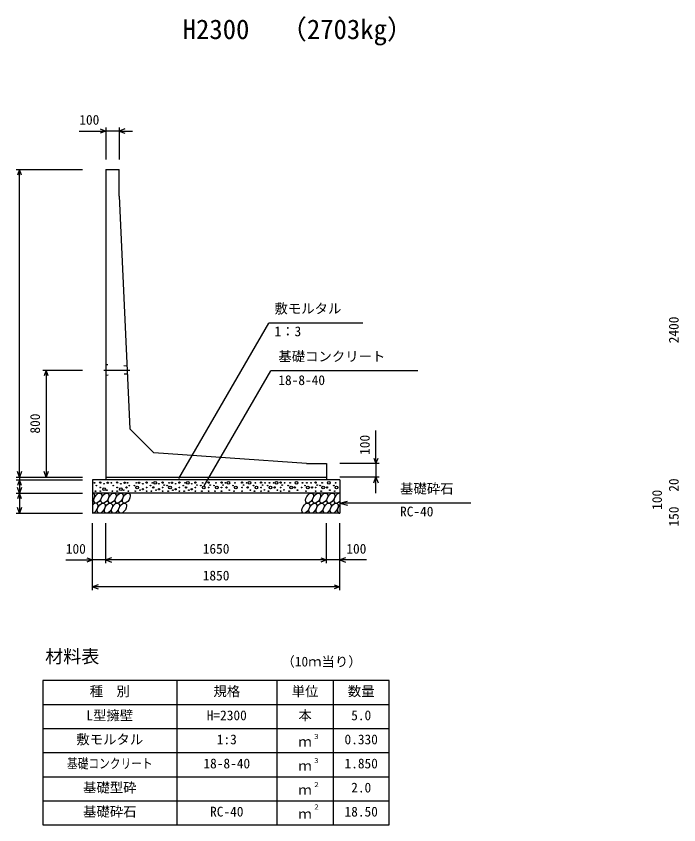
# Model space of a CAD drawing. Units: millimetres, scale not verified. Extents: x -67200 to 67200, y -23760 to 23760.
# Drawn here: x 49694 to 54648, y 2794 to 8840 of the extents above; entities that cross this region are included whole.
import ezdxf
from ezdxf.enums import TextEntityAlignment as Align

# ---------------------------------------------------------------- set-up
doc = ezdxf.new("R2010")
doc.units = ezdxf.units.MM
doc.header["$LTSCALE"] = 80
doc.linetypes.add('CHAIN1', pattern=[8, 5, -1, 1, -1])
doc.linetypes.add('DOTTED', pattern=[1.75, 0.25, -1.5])
for name, color, linetype, lineweight in [('0-0_CENTER', 7, 'CHAIN1', 25), ('0-1_DIM', 7, 'Continuous', 25), ('0-3_HATCH', 6, 'Continuous', 25), ('0-4_HYO', 3, 'Continuous', 25), ('0-5_HYO2', 4, 'Continuous', 25), ('0-6_OUTLINE', 1, 'Continuous', 25), ('0-7_OUTLINE2', 4, 'DOTTED', 25), ('0-8_TXT', 7, 'Continuous', 25)]:
    doc.layers.add(name, color=color, linetype=linetype, lineweight=lineweight)
doc.styles.add('ＭＳ ゴシック', font='')
doc.styles.get('ＭＳ ゴシック').set_extended_font_data('MS Gothic')

msp = doc.modelspace()

# ---------------------------------------------------------------- linework, layer by layer
at = {"layer": '0-0_CENTER'}
msp.add_line((50348.42, 6194.21), (50544.07, 6194.21), dxfattribs=at)
at = {"layer": '0-1_DIM'}
for p, q in [((50164.92, 7981.1), (50364.46, 7981.1)), ((50364.46, 8006.1), (50364.46, 7769.21)), ((50464.46, 7981.1), (50364.46, 7981.1)), ((50464.46, 8006.1), (50464.46, 7769.21)), ((50464.46, 7981.1), (50564.46, 7981.1)), ((49693.75, 7694.21), (50188.75, 7694.21)), ((49718.75, 5394.21), (49718.75, 7694.21)), ((50910.89, 5382.31), (51582.16, 6544.99)), ((52284.58, 6544.99), (51582.16, 6544.99)), ((49893.75, 6194.21), (50188.75, 6194.21)), ((49918.75, 6194.21), (49918.75, 5394.21)), ((51100.38, 5327.92), (51596.64, 6187.48)), ((52696.19, 6187.48), (51596.64, 6187.48)), ((52383.75, 5494.21), (52383.75, 5741.9)), ((52408.75, 5494.21), (52113.75, 5494.21)), ((52383.75, 5494.21), (52383.75, 5394.21)), ((49693.75, 5394.21), (50188.75, 5394.21)), ((49718.75, 5394.21), (49718.75, 5374.21)), ((52408.75, 5394.21), (52113.75, 5394.21)), ((52383.75, 5274.21), (52383.75, 5394.21)), ((49693.75, 5374.21), (50188.75, 5374.21)), ((49718.75, 5374.21), (49718.75, 5274.21)), ((49693.75, 5274.21), (50188.75, 5274.21)), ((49718.75, 5274.21), (49718.75, 5124.21)), ((52113.75, 5199.21), (52171.71, 5214.74)), ((53094.07, 5199.21), (52113.75, 5199.21)), ((52113.75, 5199.21), (52171.71, 5183.68)), ((49693.75, 5124.21), (50188.75, 5124.21)), ((50263.75, 4549.21), (50263.75, 5049.21)), ((50363.75, 4749.21), (50363.75, 5049.21)), ((52013.75, 4749.21), (52013.75, 5049.21)), ((52013.75, 4749.21), (52013.75, 5049.21)), ((52113.75, 4549.21), (52113.75, 5049.21)), ((50064.21, 4774.21), (50263.75, 4774.21)), ((50363.75, 4774.21), (50263.75, 4774.21)), ((52013.75, 4774.21), (50363.75, 4774.21)), ((52113.75, 4774.21), (52013.75, 4774.21)), ((52313.29, 4774.21), (52113.75, 4774.21)), ((52113.75, 4574.21), (50263.75, 4574.21))]:
    msp.add_line(p, q, dxfattribs=at)
for points in [[(50322.18, 7996.49), (50364.46, 7981.1), (50322.18, 7965.71)], [(50506.75, 7996.49), (50464.46, 7981.1), (50506.75, 7965.71)], [(49734.14, 7651.92), (49718.75, 7694.21), (49703.36, 7651.92)], [(49934.14, 6151.92), (49918.75, 6194.21), (49903.36, 6151.92)], [(52368.36, 5536.49), (52383.75, 5494.21), (52399.14, 5536.49)], [(49734.14, 5436.49), (49718.75, 5394.21), (49703.36, 5436.49)], [(49934.14, 5436.49), (49918.75, 5394.21), (49903.36, 5436.49)], [(52368.36, 5351.92), (52383.75, 5394.21), (52399.14, 5351.92)], [(49734.14, 5331.92), (49718.75, 5374.21), (49703.36, 5331.92)], [(49734.14, 5316.49), (49718.75, 5274.21), (49703.36, 5316.49)], [(49734.14, 5231.92), (49718.75, 5274.21), (49703.36, 5231.92)], [(49734.14, 5166.49), (49718.75, 5124.21), (49703.36, 5166.49)], [(50221.46, 4789.6), (50263.75, 4774.21), (50221.46, 4758.82)], [(50406.04, 4789.6), (50363.75, 4774.21), (50406.04, 4758.82)], [(51971.46, 4789.6), (52013.75, 4774.21), (51971.46, 4758.82)], [(52156.04, 4789.6), (52113.75, 4774.21), (52156.04, 4758.82)], [(50306.04, 4589.6), (50263.75, 4574.21), (50306.04, 4558.82)], [(52071.46, 4589.6), (52113.75, 4574.21), (52071.46, 4558.82)]]:
    msp.add_lwpolyline(points, dxfattribs=at)
at = {"layer": '0-3_HATCH'}
for centre, radius in [((50279.72, 5351.38), 2.5), ((50293.74, 5330.37), 2.5), ((50322.61, 5352.26), 5), ((50350.65, 5344.38), 2.5), ((50378.69, 5351.38), 5), ((50405.82, 5351.38), 2.5), ((50419.84, 5330.37), 2.5), ((50448.72, 5352.26), 5), ((50476.76, 5344.38), 2.5), ((50504.79, 5351.38), 5), ((50518.81, 5316.37), 5), ((50525.82, 5351.38), 2.5), ((50539.84, 5330.37), 2.5), ((50577.66, 5330.37), 2.5), ((50598.69, 5316.37), 10), ((50591.68, 5351.38), 2.5), ((50612.71, 5351.38), 5), ((50640.74, 5344.38), 2.5), ((50668.78, 5352.26), 5), ((50697.66, 5330.37), 2.5), ((50711.68, 5351.38), 2.5), ((50718.69, 5316.37), 5), ((50732.71, 5351.38), 10), ((50760.74, 5344.38), 2.5), ((50788.78, 5352.26), 5), ((50800.12, 5334.69), 2.5), ((50822.88, 5330.37), 2.5), ((50843.91, 5316.37), 10), ((50836.9, 5351.38), 2.5), ((50857.93, 5351.38), 5), ((50885.97, 5344.38), 2.5), ((50914.01, 5352.26), 5), ((50942.88, 5330.37), 2.5), ((50956.9, 5351.38), 2.5), ((50963.91, 5316.37), 5), ((50977.93, 5351.38), 10), ((51005.97, 5344.38), 2.5), ((51034.01, 5352.26), 5), ((51045.35, 5334.69), 2.5), ((51074.81, 5330.37), 2.5), ((51095.84, 5316.37), 10), ((51088.83, 5351.38), 2.5), ((51132.45, 5352.26), 5), ((51143.79, 5334.69), 2.5), ((51173.25, 5330.37), 2.5), ((51194.28, 5316.37), 10), ((51187.26, 5351.38), 2.5), ((51229.44, 5352.26), 5), ((51240.78, 5334.69), 2.5), ((51259.14, 5351.38), 2.5), ((51266.15, 5316.37), 5), ((51280.17, 5351.38), 10), ((51315.52, 5330.37), 2.5), ((51336.55, 5316.37), 10), ((51329.54, 5351.38), 2.5), ((51382.83, 5352.26), 5), ((51394.17, 5334.69), 2.5), ((51416.8, 5351.38), 2.5), ((51423.81, 5316.37), 5), ((51437.83, 5351.38), 10), ((51468.49, 5330.37), 2.5), ((51489.52, 5316.37), 10), ((51482.51, 5351.38), 2.5), ((51524.69, 5352.26), 5), ((51536.03, 5334.69), 2.5), ((51554.38, 5351.38), 2.5), ((51573.62, 5330.37), 2.5), ((51594.65, 5316.37), 10), ((51587.64, 5351.38), 2.5), ((51618.42, 5351.38), 2.5), ((51625.44, 5316.37), 5), ((51639.46, 5351.38), 10), ((51671.22, 5352.26), 5), ((51682.56, 5334.69), 2.5), ((51700.92, 5351.38), 2.5), ((51727.91, 5330.37), 2.5), ((51748.94, 5316.37), 10), ((51741.93, 5351.38), 2.5), ((51776.07, 5316.37), 5), ((51790.09, 5351.38), 10), ((51834.18, 5351.38), 2.5), ((51853.41, 5330.37), 2.5), ((51874.44, 5316.37), 10), ((51867.43, 5351.38), 2.5), ((51898.22, 5351.38), 2.5), ((51905.23, 5316.37), 5), ((51932.62, 5352.26), 5), ((51943.96, 5334.69), 2.5), ((51967.08, 5330.37), 2.5), ((51988.11, 5316.37), 10), ((51981.1, 5351.38), 2.5), ((52017.72, 5316.37), 5), ((52031.74, 5351.38), 10), ((52068.36, 5330.37), 2.5), ((52089.39, 5316.37), 10), ((52082.37, 5351.38), 2.5), ((50286.73, 5288.35), 2.5), ((50322.61, 5316.37), 2.5), ((50322.61, 5288.35), 2.5), ((50350.65, 5303.23), 10), ((50371.68, 5296.23), 2.5), ((50412.83, 5288.35), 2.5), ((50448.72, 5316.37), 2.5), ((50448.72, 5288.35), 2.5), ((50476.76, 5303.23), 10), ((50497.78, 5296.23), 2.5), ((50532.83, 5288.35), 2.5), ((50584.67, 5288.35), 2.5), ((50619.72, 5296.23), 2.5), ((50640.74, 5303.23), 5), ((50668.78, 5316.37), 2.5), ((50668.78, 5288.35), 2.5), ((50704.67, 5288.35), 2.5), ((50739.72, 5296.23), 2.5), ((50760.74, 5303.23), 5), ((50788.78, 5316.37), 2.5), ((50788.78, 5288.35), 2.5), ((50829.89, 5288.35), 2.5), ((50864.94, 5296.23), 2.5), ((50885.97, 5303.23), 5), ((50914.01, 5316.37), 2.5), ((50914.01, 5288.35), 2.5), ((50949.89, 5288.35), 2.5), ((50984.94, 5296.23), 2.5), ((51005.97, 5303.23), 5), ((51034.01, 5316.37), 2.5), ((51034.01, 5288.35), 2.5), ((51081.82, 5288.35), 2.5), ((51132.45, 5316.37), 2.5), ((51132.45, 5288.35), 2.5), ((51180.26, 5288.35), 2.5), ((51229.44, 5316.37), 2.5), ((51229.44, 5288.35), 2.5), ((51287.18, 5296.23), 2.5), ((51322.53, 5288.35), 2.5), ((51382.83, 5316.37), 2.5), ((51382.83, 5288.35), 2.5), ((51444.84, 5296.23), 2.5), ((51475.5, 5288.35), 2.5), ((51524.69, 5316.37), 2.5), ((51524.69, 5288.35), 2.5), ((51549.34, 5298.02), 2.5), ((51580.63, 5288.35), 2.5), ((51646.46, 5296.23), 2.5), ((51671.22, 5316.37), 2.5), ((51671.22, 5288.35), 2.5), ((51695.88, 5298.02), 2.5), ((51734.92, 5288.35), 2.5), ((51797.1, 5296.23), 2.5), ((51827.74, 5316.37), 2.5), ((51860.42, 5288.35), 2.5), ((51932.62, 5316.37), 2.5), ((51932.62, 5288.35), 2.5), ((51974.09, 5288.35), 2.5), ((52038.74, 5296.23), 2.5), ((52075.37, 5288.35), 2.5)]:
    msp.add_circle(centre, radius, dxfattribs=at)
for centre, start_param, end_param in [((50251.39, 5236.7), 4.385593, 6.6745444), ((52099.89, 5236.7), 0.3357715, 4.4411806), ((50276.71, 5161.71), 3.5111464, 7.548991), ((52125.21, 5161.71), 1.2110787, 3.5658734)]:
    msp.add_ellipse(centre, major_axis=(21.81, 35.31), ratio=0.5792, start_param=start_param, end_param=end_param, dxfattribs=at)
for centre in [(50304.59, 5236.7), (50357.8, 5236.7), (50411.01, 5236.7), (50464.22, 5236.7), (50517.43, 5236.7), (51887.06, 5236.7), (51940.26, 5236.7), (51993.47, 5236.7), (52046.68, 5236.7), (50329.91, 5161.71), (50383.12, 5161.71), (50436.33, 5161.71), (50489.54, 5161.71), (51859.17, 5161.71), (51912.38, 5161.71), (51965.59, 5161.71), (52018.79, 5161.71), (52072, 5161.71)]:
    msp.add_ellipse(centre, major_axis=(21.81, 35.31), ratio=0.5792, dxfattribs=at)
at = {"layer": '0-4_HYO'}
for p, q in [((50893.75, 3874.21), (50893.75, 2794.21)), ((51643.75, 3874.21), (51643.75, 2794.21)), ((52063.75, 3874.21), (52063.75, 2794.21)), ((49893.75, 3694.21), (52483.75, 3694.21))]:
    msp.add_line(p, q, dxfattribs=at)
msp.add_lwpolyline([(49893.75, 2794.21), (52483.75, 2794.21), (52483.75, 3874.21), (49893.75, 3874.21)], close=True, dxfattribs=at)
at = {"layer": '0-5_HYO2'}
for p, q in [((49893.75, 3514.21), (52483.75, 3514.21)), ((49893.75, 3334.21), (52483.75, 3334.21)), ((49893.75, 3154.21), (52483.75, 3154.21)), ((49893.75, 2974.21), (52483.75, 2974.21))]:
    msp.add_line(p, q, dxfattribs=at)
at = {"layer": '0-6_OUTLINE'}
for p, q in [((50363.75, 7694.21), (50463.75, 7694.21)), ((50363.75, 7694.21), (50363.75, 5374.21)), ((50463.75, 7494.21), (50463.75, 7694.21)), ((50463.75, 7494.21), (50543.75, 5754.21)), ((51863.75, 5494.21), (52013.75, 5494.21)), ((52013.75, 5494.21), (52013.75, 5374.21)), ((50363.75, 5394.21), (52013.75, 5394.21)), ((52113.75, 5374.21), (52113.75, 5124.21)), ((52113.75, 5274.21), (50263.75, 5274.21)), ((52113.75, 5124.21), (50263.75, 5124.21))]:
    msp.add_line(p, q, dxfattribs=at)
for points in [[(51863.75, 5494.21), (50723.75, 5574.21), (50543.75, 5754.21)], [(52113.75, 5374.21), (50263.75, 5374.21), (50263.75, 5124.21)]]:
    msp.add_lwpolyline(points, dxfattribs=at)
at = {"layer": '0-7_OUTLINE2'}
for p, q in [((50368.25, 6234.21), (50363.75, 6238.71)), ((50363.75, 6149.71), (50368.25, 6154.21))]:
    msp.add_line(p, q, dxfattribs=at)
for points in [[(50521.93, 6228.71), (50517.64, 6224.21), (50368.25, 6234.21)], [(50525.11, 6159.71), (50520.39, 6164.21), (50368.25, 6154.21)]]:
    msp.add_lwpolyline(points, dxfattribs=at)

# ---------------------------------------------------------------- texts
at = {"layer": '0-1_DIM', "style": 'ＭＳ ゴシック'}
for s, p in [('100', (50165.82, 8006.1)), ('敷モルタル', (51625.02, 6594.99)), ('1：3', (51625.02, 6424.87)), ('基礎コンクリート', (51653.9, 6237.48)), ('18-8-40', (51653.9, 6059.85)), ('基礎砕石', (52564, 5249.21)), ('RC-40', (52564, 5077.83)), ('100', (50065.11, 4799.21)), ('1650', (51088.75, 4799.21)), ('100', (52162.39, 4799.21)), ('1850', (51088.75, 4599.21))]:
    msp.add_text(s, height=73.31, dxfattribs=at).set_placement(p, align=Align.BOTTOM_LEFT)
for s, p in [('2400', (54669.11, 6394.21)), ('800', (49893.75, 5719.21)), ('100', (52358.75, 5559.85)), ('20', (54669.11, 5284.27)), ('100', (54544.11, 5149.21)), ('150', (54669.11, 5024.21))]:
    msp.add_text(s, height=73.31, rotation=90, dxfattribs=at).set_placement(p, align=Align.BOTTOM_LEFT)
at = {"layer": '0-8_TXT', "style": 'ＭＳ ゴシック'}
for s, height, p in [('（2703kg）', 146.6, (51667.37, 8624.45)), ('H2300', 146.6, (50938.75, 8624.45)), ('材料表', 98.97, (49910.42, 3974.21)), ('（10ｍ当り）', 73.31, (51677.08, 3955.87)), ('種\u3000別', 73.31, (50243.75, 3734.21)), ('規格', 73.31, (51168.75, 3734.21)), ('単位', 73.31, (51753.75, 3734.21)), ('数量', 73.31, (52173.75, 3734.21)), ('L型擁壁', 73.31, (50218.75, 3554.21)), ('H=2300', 73.31, (51118.75, 3554.21)), ('本', 73.31, (51803.75, 3554.21)), ('5.0', 73.31, (52198.75, 3554.21)), ('敷モルタル', 73.31, (50143.75, 3374.21)), ('1:3', 73.31, (51193.75, 3374.21)), ('３', 36.66, (51912.99, 3424.82)), ('0.330', 73.31, (52148.75, 3374.21)), ('ｍ', 73.31, (51803.75, 3357.54)), ('18-8-40', 73.31, (51093.75, 3194.21)), ('３', 36.66, (51912.99, 3244.82)), ('1.850', 73.31, (52148.75, 3194.21)), ('ｍ', 73.31, (51803.75, 3177.54)), ('基礎型砕', 73.31, (50193.75, 3014.21)), ('２', 36.66, (51912.99, 3064.82)), ('2.0', 73.31, (52198.75, 3014.21)), ('ｍ', 73.31, (51803.75, 2997.54)), ('基礎砕石', 73.31, (50193.75, 2834.21)), ('RC-40', 73.31, (51143.75, 2834.21)), ('２', 36.66, (51912.99, 2898.15)), ('18.50', 73.31, (52148.75, 2834.21)), ('ｍ', 73.31, (51803.75, 2817.54))]:
    msp.add_text(s, height=height, dxfattribs=at).set_placement(p, align=Align.BOTTOM_LEFT)
at = {"layer": '0-8_TXT', "style": 'ＭＳ ゴシック', "width": 0.8}
msp.add_text('基礎コンクリート', height=73.31, dxfattribs=at).set_placement((50073.75, 3194.21), align=Align.BOTTOM_LEFT)

doc.saveas('drawing.dxf')
